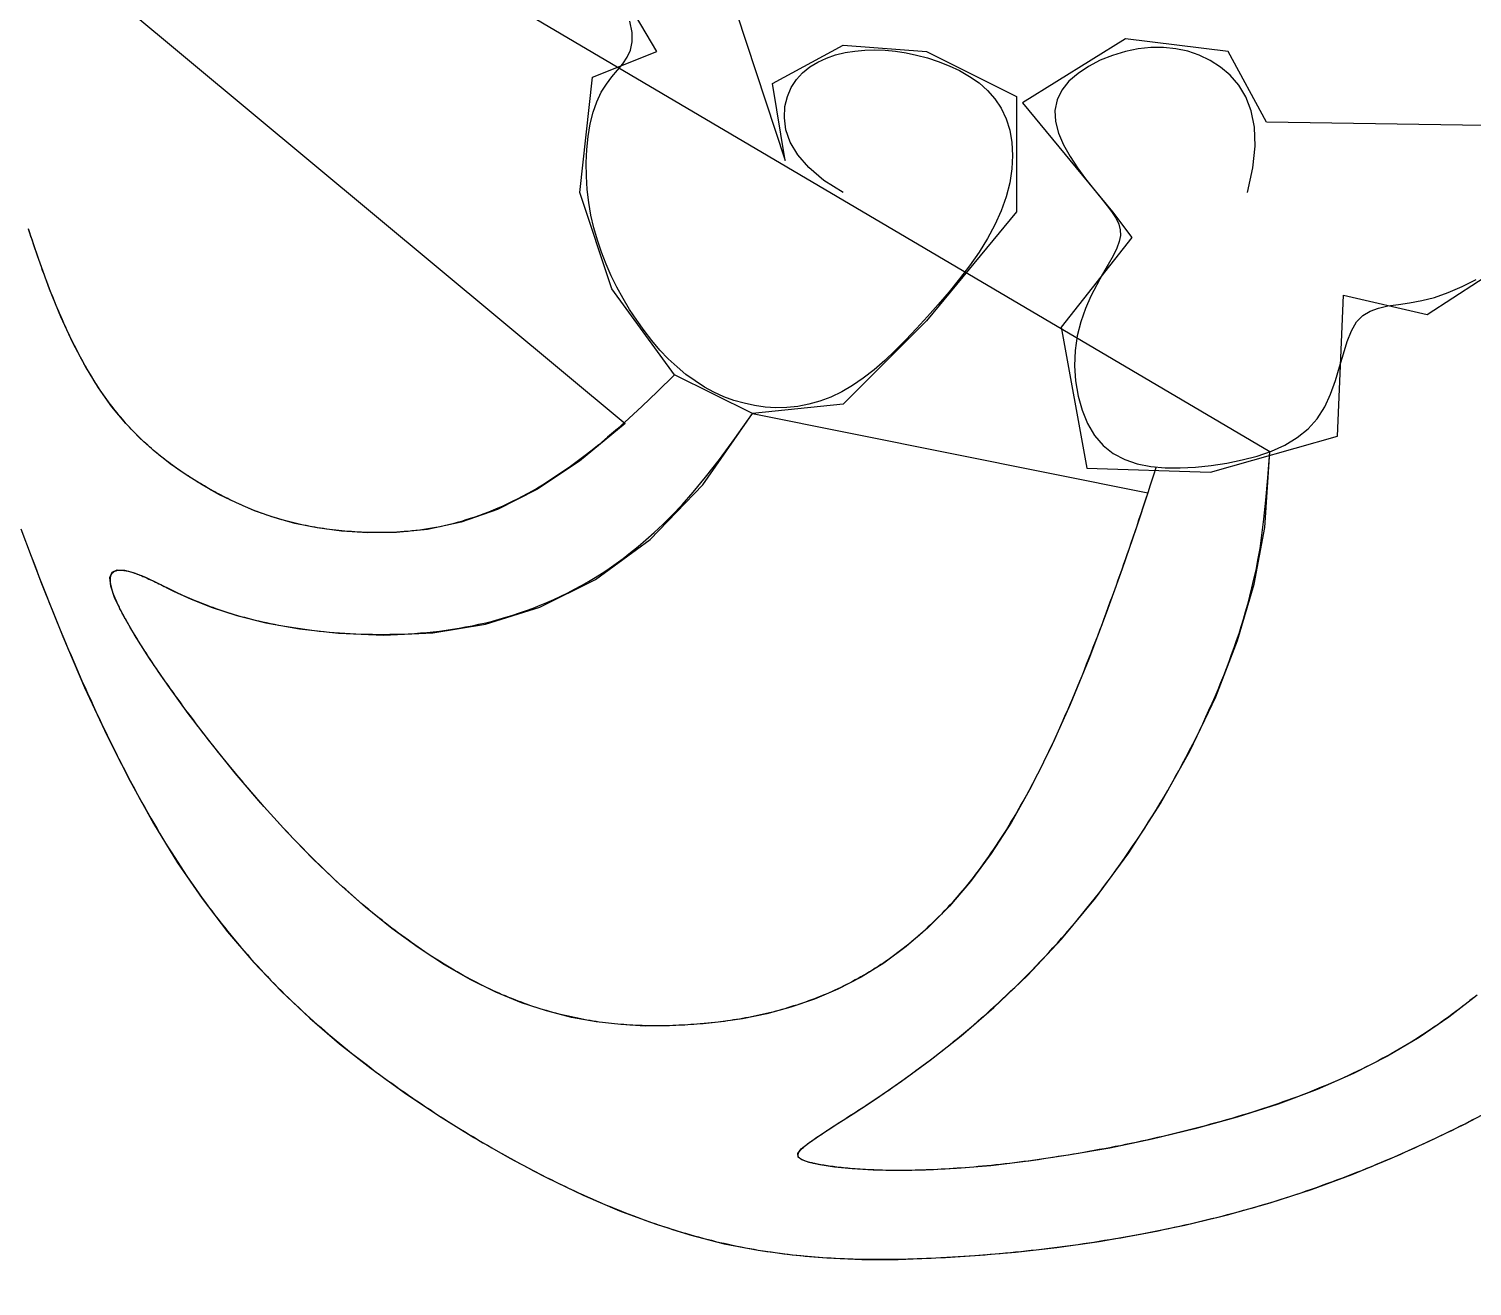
# Model space of a CAD drawing. Header units: metres. Extents: x -747 to 1683, y 3278 to 5498.
# Drawn here: x 427.2 to 532.4, y 4676.1 to 4767.8 of the extents above; entities that cross this region are included whole.
import ezdxf

# ---------------------------------------------------------------- set-up
doc = ezdxf.new("R2010")
doc.units = ezdxf.units.M
doc.layers.add('3', color=3, linetype='Continuous')

msp = doc.modelspace()

# ---------------------------------------------------------------- linework, layer by layer
at = {"layer": '3'}
for points in [[(320.02, 4864.43), (470.64, 4739.01), (467.3, 4736.25), (464.2, 4734.19), (461.33, 4732.74), (458.67, 4731.8), (456.22, 4731.27), (453.96, 4731.05), (451.87, 4731.04), (449.96, 4731.16), (448.19, 4731.39), (446.56, 4731.72), (445.04, 4732.14), (443.62, 4732.64), (442.29, 4733.21), (441.02, 4733.84), (439.8, 4734.53), (438.62, 4735.26), (437.47, 4736.06), (436.36, 4736.93), (435.28, 4737.91), (434.23, 4739), (433.21, 4740.23), (432.23, 4741.61), (431.28, 4743.16), (430.37, 4744.89), (429.49, 4746.78), (428.66, 4748.81), (427.87, 4750.96), (427.13, 4753.19)], [(532.5, 4697.12), (532.25, 4696.91), (531.99, 4696.71), (531.74, 4696.51), (531.48, 4696.31), (531.22, 4696.11), (530.96, 4695.92), (530.7, 4695.72), (530.43, 4695.53), (530.16, 4695.34), (529.9, 4695.15), (529.62, 4694.97), (529.35, 4694.78), (529.08, 4694.6), (528.8, 4694.42), (528.52, 4694.24), (528.24, 4694.06), (527.96, 4693.89), (527.67, 4693.71), (527.38, 4693.54), (527.09, 4693.37), (526.8, 4693.2), (526.5, 4693.03), (526.2, 4692.87), (525.9, 4692.71), (525.6, 4692.54), (525.29, 4692.38), (524.99, 4692.22), (524.68, 4692.07), (524.36, 4691.91), (524.05, 4691.76), (523.73, 4691.61), (523.4, 4691.46), (523.08, 4691.31), (522.75, 4691.16), (522.42, 4691.01), (522.09, 4690.87), (521.75, 4690.73), (521.41, 4690.59), (521.07, 4690.45), (520.73, 4690.31), (520.38, 4690.17), (520.03, 4690.04), (519.67, 4689.9), (519.32, 4689.77), (518.96, 4689.64), (518.6, 4689.52), (518.24, 4689.39), (517.87, 4689.26), (517.5, 4689.14), (517.13, 4689.02), (516.76, 4688.9), (516.39, 4688.78), (516.01, 4688.66), (515.63, 4688.55), (515.26, 4688.43), (514.88, 4688.32), (514.5, 4688.21), (514.11, 4688.1), (513.73, 4687.99), (513.34, 4687.89), (512.96, 4687.78), (512.57, 4687.68), (512.19, 4687.58), (511.8, 4687.48), (511.41, 4687.38), (511.02, 4687.28), (510.63, 4687.19), (510.24, 4687.1), (509.86, 4687), (509.47, 4686.92), (509.08, 4686.83), (508.69, 4686.74), (508.3, 4686.66), (507.91, 4686.57), (507.53, 4686.49), (507.14, 4686.41), (506.76, 4686.33), (506.37, 4686.26), (505.99, 4686.18), (505.6, 4686.11), (505.22, 4686.04), (504.84, 4685.97), (504.46, 4685.9), (504.09, 4685.83), (503.71, 4685.77), (503.34, 4685.7), (502.97, 4685.64), (502.6, 4685.58), (502.23, 4685.53), (501.86, 4685.47), (501.5, 4685.41), (501.14, 4685.36), (500.78, 4685.31), (500.42, 4685.26), (500.07, 4685.21), (499.72, 4685.17), (499.37, 4685.12), (499.03, 4685.08), (498.69, 4685.04), (498.35, 4685), (498.01, 4684.96), (497.68, 4684.93), (497.35, 4684.89), (497.03, 4684.86), (496.71, 4684.83), (496.39, 4684.8), (496.07, 4684.77), (495.76, 4684.75), (495.46, 4684.72), (495.15, 4684.7), (494.85, 4684.68), (494.56, 4684.66), (494.27, 4684.64), (493.98, 4684.62), (493.69, 4684.61), (493.41, 4684.59), (493.13, 4684.58), (492.86, 4684.57), (492.59, 4684.56), (492.32, 4684.55), (492.06, 4684.54), (491.8, 4684.54), (491.55, 4684.53), (491.29, 4684.53), (491.05, 4684.53), (490.8, 4684.52), (490.56, 4684.52), (490.33, 4684.52), (490.09, 4684.53), (489.86, 4684.53), (489.64, 4684.53), (489.42, 4684.54), (489.2, 4684.54), (488.99, 4684.55), (488.78, 4684.56), (488.57, 4684.57), (488.37, 4684.58), (488.17, 4684.59), (487.98, 4684.6), (487.78, 4684.61), (487.6, 4684.62), (487.41, 4684.63), (487.24, 4684.65), (487.06, 4684.66), (486.89, 4684.68), (486.72, 4684.69), (486.56, 4684.71), (486.4, 4684.73), (486.24, 4684.74), (486.09, 4684.76), (485.94, 4684.78), (485.8, 4684.8), (485.66, 4684.82), (485.52, 4684.84), (485.39, 4684.86), (485.26, 4684.88), (485.13, 4684.9), (485.01, 4684.92), (484.9, 4684.94), (484.78, 4684.96), (484.67, 4684.98), (484.57, 4685), (484.47, 4685.02), (484.37, 4685.04), (484.28, 4685.07), (484.19, 4685.09), (484.1, 4685.11), (484.02, 4685.13), (483.95, 4685.16), (483.87, 4685.18), (483.8, 4685.2), (483.74, 4685.22), (483.68, 4685.25), (483.62, 4685.27), (483.57, 4685.3), (483.52, 4685.32), (483.47, 4685.35), (483.43, 4685.37), (483.4, 4685.4), (483.36, 4685.42), (483.33, 4685.45), (483.31, 4685.48), (483.29, 4685.51), (483.27, 4685.54), (483.26, 4685.57), (483.25, 4685.6), (483.25, 4685.63), (483.25, 4685.66), (483.25, 4685.7), (483.26, 4685.73), (483.28, 4685.77), (483.29, 4685.8), (483.31, 4685.84), (483.34, 4685.88), (483.37, 4685.92), (483.4, 4685.97), (483.44, 4686.01), (483.48, 4686.06), (483.53, 4686.1), (483.58, 4686.15), (483.64, 4686.2), (483.7, 4686.25), (483.76, 4686.31), (483.83, 4686.36), (483.9, 4686.42), (483.97, 4686.48), (484.06, 4686.54), (484.14, 4686.6), (484.23, 4686.66), (484.32, 4686.73), (484.42, 4686.8), (484.52, 4686.87), (484.63, 4686.94), (484.74, 4687.02), (484.86, 4687.1), (484.98, 4687.18), (485.1, 4687.26), (485.23, 4687.34), (485.36, 4687.43), (485.5, 4687.52), (485.64, 4687.61), (485.79, 4687.71), (485.94, 4687.81), (486.09, 4687.91), (486.25, 4688.01), (486.42, 4688.12), (486.59, 4688.22), (486.76, 4688.34), (486.94, 4688.45), (487.12, 4688.57), (487.3, 4688.69), (487.49, 4688.81), (487.69, 4688.94), (487.89, 4689.07), (488.09, 4689.2), (488.3, 4689.34), (488.51, 4689.48), (488.72, 4689.62), (488.94, 4689.77), (489.17, 4689.92), (489.39, 4690.07), (489.62, 4690.23), (489.86, 4690.39), (490.1, 4690.56), (490.34, 4690.72), (490.58, 4690.89), (490.83, 4691.07), (491.08, 4691.25), (491.33, 4691.43), (491.59, 4691.62), (491.85, 4691.81), (492.11, 4692), (492.38, 4692.2), (492.65, 4692.4), (492.92, 4692.6), (493.19, 4692.81), (493.47, 4693.03), (493.75, 4693.24), (494.03, 4693.46), (494.31, 4693.69), (494.59, 4693.92), (494.88, 4694.15), (495.17, 4694.39), (495.46, 4694.63), (495.75, 4694.88), (496.05, 4695.13), (496.34, 4695.39), (496.64, 4695.65), (496.94, 4695.91), (497.24, 4696.18), (497.54, 4696.45), (497.84, 4696.73), (498.14, 4697.01), (498.45, 4697.3), (498.75, 4697.59), (499.06, 4697.88), (499.37, 4698.18), (499.68, 4698.49), (499.98, 4698.8), (500.29, 4699.11), (500.6, 4699.43), (500.91, 4699.76), (501.22, 4700.09), (501.53, 4700.42), (501.84, 4700.76), (502.16, 4701.11), (502.47, 4701.46), (502.78, 4701.81), (503.09, 4702.17), (503.4, 4702.53), (503.71, 4702.9), (504.02, 4703.28), (504.32, 4703.66), (504.63, 4704.04), (504.94, 4704.43), (505.25, 4704.83), (505.55, 4705.23), (505.86, 4705.64), (506.16, 4706.05), (506.46, 4706.46), (506.76, 4706.88), (507.06, 4707.31), (507.36, 4707.74), (507.65, 4708.17), (507.95, 4708.61), (508.24, 4709.05), (508.53, 4709.5), (508.81, 4709.95), (509.1, 4710.4), (509.38, 4710.86), (509.66, 4711.32), (509.94, 4711.78), (510.21, 4712.25), (510.48, 4712.72), (510.75, 4713.2), (511.01, 4713.68), (511.27, 4714.16), (511.53, 4714.64), (511.78, 4715.13), (512.03, 4715.62), (512.28, 4716.11), (512.52, 4716.6), (512.76, 4717.1), (512.99, 4717.6), (513.22, 4718.1), (513.44, 4718.6), (513.66, 4719.1), (513.88, 4719.61), (514.09, 4720.11), (514.29, 4720.62), (514.49, 4721.13), (514.68, 4721.64), (514.87, 4722.15), (515.06, 4722.67), (515.23, 4723.18), (515.41, 4723.69), (515.57, 4724.21), (515.73, 4724.74), (515.89, 4725.28), (516.05, 4725.84), (516.2, 4726.42), (516.35, 4727.02), (516.5, 4727.65), (516.65, 4728.31), (516.79, 4729.05), (516.94, 4729.89), (517.08, 4730.87), (517.23, 4732.03), (517.37, 4733.41), (517.51, 4735.04), (517.65, 4736.95), (316.46, 4855.55)], [(472.39, 4788.31), (482.31, 4758.19), (481.38, 4763.8), (486.53, 4766.6), (492.61, 4766.14), (499.17, 4762.86), (499.17, 4754.45), (492.61, 4746.5), (486.53, 4740.42), (479.92, 4739.73), (474.24, 4742.56), (469.67, 4748.83), (467.33, 4755.85), (468.27, 4764.27), (472.95, 4766.14), (466.87, 4776.43)], [(486.53, 4755.85), (486.53, 4755.85), (485.12, 4756.74), (484.03, 4757.67), (483.23, 4758.6), (482.68, 4759.53), (482.37, 4760.44), (482.25, 4761.31), (482.29, 4762.12), (482.47, 4762.86), (482.75, 4763.52), (483.13, 4764.1), (483.58, 4764.59), (484.11, 4765.02), (484.69, 4765.37), (485.32, 4765.66), (485.99, 4765.89), (486.68, 4766.06), (487.39, 4766.18), (488.11, 4766.25), (488.85, 4766.27), (489.6, 4766.24), (490.36, 4766.17), (491.13, 4766.05), (491.9, 4765.88), (492.69, 4765.67), (493.48, 4765.41), (494.27, 4765.11), (495.03, 4764.75), (495.76, 4764.33), (496.45, 4763.86), (497.07, 4763.31), (497.61, 4762.7), (498.07, 4762.01), (498.43, 4761.24), (498.69, 4760.4), (498.84, 4759.5), (498.89, 4758.56), (498.84, 4757.58), (498.69, 4756.57), (498.43, 4755.55), (498.07, 4754.52), (497.61, 4753.5), (497.07, 4752.5), (496.45, 4751.5), (495.76, 4750.52), (495.03, 4749.56), (494.27, 4748.62), (493.48, 4747.7), (492.69, 4746.81), (491.9, 4745.95), (491.12, 4745.12), (490.34, 4744.34), (489.57, 4743.61), (488.79, 4742.93), (488.01, 4742.32), (487.23, 4741.78), (486.44, 4741.31), (485.64, 4740.93), (484.84, 4740.63), (484.04, 4740.41), (483.23, 4740.26), (482.43, 4740.18), (481.64, 4740.16), (480.85, 4740.21), (480.07, 4740.31), (479.31, 4740.48), (478.57, 4740.69), (477.84, 4740.96), (477.12, 4741.29), (476.42, 4741.67), (475.74, 4742.11), (475.07, 4742.59), (474.43, 4743.14), (473.79, 4743.73), (473.18, 4744.37), (472.59, 4745.06), (472.03, 4745.79), (471.49, 4746.54), (470.97, 4747.33), (470.49, 4748.13), (470.04, 4748.96), (469.63, 4749.79), (469.25, 4750.64), (468.92, 4751.51), (468.62, 4752.39), (468.36, 4753.28), (468.15, 4754.2), (467.99, 4755.13), (467.88, 4756.08), (467.82, 4757.06), (467.81, 4758.03), (467.85, 4759), (467.95, 4759.95), (468.1, 4760.86), (468.31, 4761.71), (468.57, 4762.48), (468.89, 4763.18), (469.27, 4763.77), (469.68, 4764.3), (470.08, 4764.78), (470.46, 4765.24), (470.79, 4765.72), (471.03, 4766.24), (471.16, 4766.84), (471.16, 4767.54), (470.99, 4768.36)], [(546, 4760.54), (517.42, 4760.99), (514.61, 4766.14), (507.12, 4767.07), (499.63, 4762.4), (506.19, 4754.45), (507.59, 4752.58), (502.44, 4746.03), (504.32, 4735.74), (513.34, 4735.47), (522.58, 4738.08), (523.04, 4748.37), (529.13, 4746.96), (538.49, 4753.04)], [(516.02, 4755.85), (516.02, 4755.85), (516.42, 4757.66), (516.58, 4759.25), (516.53, 4760.63), (516.3, 4761.82), (515.91, 4762.83), (515.39, 4763.69), (514.77, 4764.41), (514.07, 4765.01), (513.31, 4765.49), (512.51, 4765.88), (511.67, 4766.16), (510.8, 4766.35), (509.9, 4766.43), (508.99, 4766.43), (508.06, 4766.33), (507.12, 4766.14), (506.19, 4765.86), (505.29, 4765.5), (504.44, 4765.06), (503.67, 4764.55), (503.01, 4763.97), (502.49, 4763.32), (502.14, 4762.61), (501.97, 4761.85), (502.02, 4761.04), (502.25, 4760.19), (502.62, 4759.33), (503.1, 4758.48), (503.64, 4757.65), (504.22, 4756.85), (504.8, 4756.12), (505.33, 4755.46), (505.79, 4754.89), (506.16, 4754.39), (506.45, 4753.95), (506.65, 4753.54), (506.75, 4753.14), (506.77, 4752.73), (506.68, 4752.29), (506.5, 4751.8), (506.22, 4751.23), (505.86, 4750.6), (505.46, 4749.9), (505.03, 4749.13), (504.6, 4748.29), (504.21, 4747.39), (503.87, 4746.43), (503.61, 4745.4), (503.46, 4744.33), (503.42, 4743.22), (503.49, 4742.11), (503.67, 4741.01), (503.97, 4739.97), (504.37, 4739.01), (504.88, 4738.14), (505.51, 4737.41), (506.24, 4736.83), (507.07, 4736.38), (507.99, 4736.07), (508.98, 4735.87), (510.03, 4735.78), (511.12, 4735.77), (512.24, 4735.83), (513.37, 4735.95), (514.51, 4736.12), (515.64, 4736.35), (516.74, 4736.63), (517.78, 4737), (518.76, 4737.44), (519.65, 4737.98), (520.44, 4738.61), (521.12, 4739.36), (521.66, 4740.22), (522.09, 4741.16), (522.44, 4742.15), (522.74, 4743.14), (523.02, 4744.1), (523.3, 4744.99), (523.61, 4745.78), (523.98, 4746.42), (524.43, 4746.89), (524.97, 4747.21), (525.58, 4747.43), (526.27, 4747.58), (527.03, 4747.69), (527.85, 4747.81), (528.73, 4747.97), (529.67, 4748.21), (530.66, 4748.56), (531.68, 4749), (532.7, 4749.51)], [(474.24, 4742.56), (474.24, 4742.56), (472.98, 4741.33), (471.88, 4740.28), (470.92, 4739.38), (470.09, 4738.63), (469.36, 4738), (468.72, 4737.46), (468.14, 4737), (467.62, 4736.6), (467.13, 4736.23), (466.66, 4735.88), (466.22, 4735.57), (465.79, 4735.28), (465.39, 4735.01), (464.99, 4734.76), (464.61, 4734.52), (464.24, 4734.3), (463.87, 4734.08), (463.5, 4733.88), (463.13, 4733.68), (462.77, 4733.49), (462.41, 4733.31), (462.06, 4733.14), (461.71, 4732.98), (461.36, 4732.83), (461.02, 4732.68), (460.68, 4732.55), (460.34, 4732.42), (460.01, 4732.29), (459.68, 4732.18), (459.35, 4732.07), (459.02, 4731.97), (458.7, 4731.87), (458.39, 4731.78), (458.07, 4731.7), (457.76, 4731.62), (457.45, 4731.55), (457.15, 4731.48), (456.84, 4731.42), (456.54, 4731.37), (456.25, 4731.32), (455.96, 4731.28), (455.67, 4731.23), (455.38, 4731.2), (455.09, 4731.17), (454.81, 4731.14), (454.53, 4731.12), (454.26, 4731.1), (453.99, 4731.08), (453.72, 4731.07), (453.45, 4731.06), (453.18, 4731.05), (452.92, 4731.05), (452.66, 4731.05), (452.41, 4731.05), (452.15, 4731.05), (451.9, 4731.06), (451.65, 4731.07), (451.41, 4731.08), (451.16, 4731.09), (450.92, 4731.1), (450.68, 4731.12), (450.45, 4731.14), (450.21, 4731.16), (449.98, 4731.18), (449.75, 4731.2), (449.53, 4731.23), (449.3, 4731.25), (449.08, 4731.28), (448.86, 4731.31), (448.64, 4731.34), (448.43, 4731.37), (448.21, 4731.41), (448, 4731.44), (447.79, 4731.48), (447.58, 4731.52), (447.38, 4731.56), (447.18, 4731.6), (446.97, 4731.64), (446.77, 4731.69), (446.58, 4731.74), (446.38, 4731.78), (446.19, 4731.83), (445.99, 4731.88), (445.8, 4731.93), (445.61, 4731.99), (445.43, 4732.04), (445.24, 4732.1), (445.06, 4732.15), (444.87, 4732.21), (444.69, 4732.27), (444.51, 4732.33), (444.33, 4732.39), (444.16, 4732.45), (443.98, 4732.52), (443.81, 4732.58), (443.64, 4732.65), (443.46, 4732.72), (443.29, 4732.79), (443.13, 4732.85), (442.96, 4732.93), (442.79, 4733), (442.63, 4733.07), (442.46, 4733.14), (442.3, 4733.22), (442.14, 4733.29), (441.98, 4733.37), (441.82, 4733.45), (441.66, 4733.53), (441.5, 4733.61), (441.34, 4733.69), (441.18, 4733.77), (441.03, 4733.85), (440.87, 4733.93), (440.72, 4734.02), (440.57, 4734.1), (440.41, 4734.18), (440.26, 4734.27), (440.11, 4734.36), (439.96, 4734.45), (439.81, 4734.53), (439.66, 4734.62), (439.51, 4734.71), (439.36, 4734.8), (439.21, 4734.9), (439.07, 4734.99), (438.92, 4735.08), (438.77, 4735.18), (438.63, 4735.27), (438.48, 4735.37), (438.34, 4735.46), (438.19, 4735.56), (438.05, 4735.66), (437.91, 4735.76), (437.76, 4735.86), (437.62, 4735.97), (437.48, 4736.07), (437.34, 4736.18), (437.2, 4736.28), (437.06, 4736.39), (436.92, 4736.5), (436.78, 4736.61), (436.64, 4736.72), (436.5, 4736.84), (436.36, 4736.95), (436.23, 4737.07), (436.09, 4737.19), (435.95, 4737.3), (435.82, 4737.43), (435.68, 4737.55), (435.55, 4737.67), (435.42, 4737.8), (435.28, 4737.93), (435.15, 4738.06), (435.02, 4738.19), (434.89, 4738.32), (434.75, 4738.46), (434.62, 4738.6), (434.49, 4738.74), (434.36, 4738.88), (434.23, 4739.02), (434.11, 4739.17), (433.98, 4739.32), (433.85, 4739.47), (433.72, 4739.62), (433.6, 4739.78), (433.47, 4739.93), (433.34, 4740.09), (433.22, 4740.25), (433.09, 4740.42), (432.97, 4740.58), (432.85, 4740.75), (432.72, 4740.92), (432.6, 4741.1), (432.48, 4741.27), (432.36, 4741.45), (432.24, 4741.63), (432.12, 4741.82), (432, 4742.01), (431.88, 4742.2), (431.76, 4742.39), (431.64, 4742.58), (431.52, 4742.78), (431.41, 4742.98), (431.29, 4743.19), (431.17, 4743.39), (431.06, 4743.6), (430.94, 4743.81), (430.83, 4744.03), (430.71, 4744.25), (430.6, 4744.47), (430.49, 4744.69), (430.37, 4744.91), (430.26, 4745.14), (430.15, 4745.37), (430.04, 4745.6), (429.93, 4745.84), (429.82, 4746.08), (429.71, 4746.32), (429.61, 4746.56), (429.5, 4746.8), (429.39, 4747.05), (429.29, 4747.3), (429.18, 4747.55), (429.07, 4747.8), (428.97, 4748.06), (428.87, 4748.31), (428.76, 4748.57), (428.66, 4748.83), (428.56, 4749.09), (428.46, 4749.36), (428.36, 4749.62), (428.26, 4749.89), (428.16, 4750.16), (428.07, 4750.43), (427.97, 4750.7), (427.87, 4750.97), (427.78, 4751.25), (427.68, 4751.52), (427.59, 4751.8), (427.5, 4752.08), (427.41, 4752.36), (427.31, 4752.64), (427.22, 4752.92), (427.13, 4753.2)], [(509.36, 4735.84), (509.36, 4735.84), (509.14, 4735.16), (508.94, 4734.52), (508.75, 4733.94), (508.57, 4733.39), (508.4, 4732.89), (508.24, 4732.41), (508.09, 4731.95), (507.95, 4731.52), (507.8, 4731.1), (507.67, 4730.69), (507.53, 4730.29), (507.4, 4729.9), (507.26, 4729.51), (507.13, 4729.13), (506.99, 4728.75), (506.86, 4728.36), (506.72, 4727.97), (506.58, 4727.58), (506.44, 4727.18), (506.3, 4726.78), (506.15, 4726.38), (506, 4725.97), (505.85, 4725.57), (505.7, 4725.16), (505.55, 4724.75), (505.4, 4724.33), (505.24, 4723.92), (505.08, 4723.5), (504.92, 4723.09), (504.76, 4722.67), (504.6, 4722.26), (504.44, 4721.84), (504.27, 4721.42), (504.11, 4721.01), (503.94, 4720.59), (503.77, 4720.18), (503.6, 4719.77), (503.43, 4719.36), (503.26, 4718.95), (503.09, 4718.55), (502.92, 4718.15), (502.74, 4717.75), (502.57, 4717.35), (502.39, 4716.96), (502.22, 4716.57), (502.04, 4716.18), (501.87, 4715.8), (501.69, 4715.42), (501.51, 4715.05), (501.33, 4714.68), (501.16, 4714.31), (500.98, 4713.95), (500.8, 4713.6), (500.62, 4713.25), (500.44, 4712.9), (500.26, 4712.56), (500.08, 4712.22), (499.9, 4711.89), (499.72, 4711.56), (499.53, 4711.24), (499.35, 4710.92), (499.17, 4710.6), (498.99, 4710.29), (498.8, 4709.99), (498.62, 4709.69), (498.44, 4709.39), (498.25, 4709.09), (498.07, 4708.8), (497.88, 4708.52), (497.7, 4708.24), (497.51, 4707.96), (497.32, 4707.69), (497.14, 4707.42), (496.95, 4707.15), (496.76, 4706.89), (496.57, 4706.64), (496.38, 4706.38), (496.2, 4706.13), (496.01, 4705.89), (495.82, 4705.65), (495.63, 4705.41), (495.44, 4705.17), (495.24, 4704.94), (495.05, 4704.72), (494.86, 4704.49), (494.67, 4704.27), (494.48, 4704.05), (494.28, 4703.84), (494.09, 4703.63), (493.89, 4703.43), (493.7, 4703.22), (493.5, 4703.02), (493.31, 4702.83), (493.11, 4702.63), (492.92, 4702.44), (492.72, 4702.26), (492.52, 4702.07), (492.32, 4701.89), (492.13, 4701.72), (491.93, 4701.54), (491.73, 4701.37), (491.53, 4701.2), (491.33, 4701.04), (491.13, 4700.88), (490.92, 4700.72), (490.72, 4700.56), (490.52, 4700.41), (490.32, 4700.26), (490.11, 4700.11), (489.91, 4699.96), (489.7, 4699.82), (489.5, 4699.68), (489.29, 4699.54), (489.09, 4699.41), (488.88, 4699.27), (488.67, 4699.14), (488.47, 4699.02), (488.26, 4698.89), (488.05, 4698.77), (487.84, 4698.65), (487.63, 4698.53), (487.42, 4698.42), (487.21, 4698.3), (487, 4698.19), (486.79, 4698.09), (486.58, 4697.98), (486.37, 4697.88), (486.16, 4697.78), (485.94, 4697.68), (485.73, 4697.58), (485.52, 4697.49), (485.3, 4697.39), (485.09, 4697.3), (484.87, 4697.22), (484.66, 4697.13), (484.44, 4697.05), (484.23, 4696.96), (484.01, 4696.89), (483.8, 4696.81), (483.58, 4696.73), (483.36, 4696.66), (483.15, 4696.59), (482.93, 4696.52), (482.71, 4696.45), (482.49, 4696.38), (482.28, 4696.32), (482.06, 4696.26), (481.84, 4696.2), (481.62, 4696.14), (481.4, 4696.08), (481.18, 4696.03), (480.96, 4695.98), (480.74, 4695.92), (480.52, 4695.87), (480.3, 4695.83), (480.08, 4695.78), (479.86, 4695.74), (479.64, 4695.69), (479.42, 4695.65), (479.2, 4695.61), (478.98, 4695.57), (478.76, 4695.54), (478.54, 4695.5), (478.32, 4695.47), (478.1, 4695.44), (477.88, 4695.4), (477.65, 4695.37), (477.43, 4695.35), (477.21, 4695.32), (476.99, 4695.3), (476.77, 4695.27), (476.55, 4695.25), (476.32, 4695.23), (476.1, 4695.21), (475.88, 4695.19), (475.66, 4695.17), (475.44, 4695.16), (475.22, 4695.14), (474.99, 4695.13), (474.77, 4695.12), (474.55, 4695.11), (474.33, 4695.1), (474.11, 4695.09), (473.88, 4695.08), (473.66, 4695.08), (473.44, 4695.07), (473.22, 4695.07), (472.99, 4695.07), (472.77, 4695.07), (472.55, 4695.07), (472.33, 4695.07), (472.1, 4695.08), (471.88, 4695.09), (471.66, 4695.09), (471.44, 4695.1), (471.21, 4695.11), (470.99, 4695.13), (470.77, 4695.14), (470.54, 4695.16), (470.32, 4695.18), (470.1, 4695.2), (469.87, 4695.22), (469.65, 4695.24), (469.43, 4695.27), (469.2, 4695.29), (468.98, 4695.32), (468.75, 4695.35), (468.53, 4695.39), (468.3, 4695.42), (468.08, 4695.46), (467.85, 4695.49), (467.63, 4695.54), (467.4, 4695.58), (467.18, 4695.62), (466.95, 4695.67), (466.72, 4695.72), (466.5, 4695.77), (466.27, 4695.82), (466.04, 4695.87), (465.82, 4695.93), (465.59, 4695.99), (465.36, 4696.05), (465.13, 4696.11), (464.91, 4696.18), (464.68, 4696.25), (464.45, 4696.32), (464.22, 4696.39), (463.99, 4696.47), (463.76, 4696.54), (463.53, 4696.62), (463.3, 4696.7), (463.07, 4696.79), (462.84, 4696.87), (462.61, 4696.96), (462.38, 4697.06), (462.15, 4697.15), (461.92, 4697.25), (461.68, 4697.34), (461.45, 4697.45), (461.22, 4697.55), (460.99, 4697.66), (460.75, 4697.77), (460.52, 4697.88), (460.28, 4697.99), (460.05, 4698.11), (459.82, 4698.23), (459.58, 4698.35), (459.35, 4698.47), (459.11, 4698.6), (458.87, 4698.73), (458.64, 4698.86), (458.4, 4699), (458.16, 4699.13), (457.93, 4699.27), (457.69, 4699.42), (457.45, 4699.56), (457.22, 4699.71), (456.98, 4699.86), (456.74, 4700.01), (456.5, 4700.16), (456.26, 4700.32), (456.03, 4700.48), (455.79, 4700.64), (455.55, 4700.8), (455.31, 4700.97), (455.07, 4701.14), (454.83, 4701.31), (454.59, 4701.48), (454.35, 4701.66), (454.11, 4701.84), (453.87, 4702.02), (453.63, 4702.2), (453.39, 4702.39), (453.15, 4702.58), (452.91, 4702.77), (452.67, 4702.96), (452.43, 4703.15), (452.19, 4703.35), (451.95, 4703.55), (451.71, 4703.75), (451.47, 4703.95), (451.23, 4704.16), (450.99, 4704.37), (450.75, 4704.58), (450.51, 4704.79), (450.27, 4705.01), (450.03, 4705.22), (449.79, 4705.44), (449.55, 4705.66), (449.31, 4705.89), (449.07, 4706.11), (448.83, 4706.34), (448.59, 4706.57), (448.35, 4706.81), (448.11, 4707.04), (447.87, 4707.28), (447.63, 4707.52), (447.39, 4707.76), (447.15, 4708), (446.91, 4708.25), (446.67, 4708.49), (446.44, 4708.74), (446.2, 4708.99), (445.96, 4709.25), (445.72, 4709.5), (445.48, 4709.76), (445.25, 4710.02), (445.01, 4710.28), (444.77, 4710.54), (444.54, 4710.8), (444.3, 4711.07), (444.07, 4711.34), (443.83, 4711.6), (443.6, 4711.87), (443.37, 4712.14), (443.14, 4712.41), (442.91, 4712.68), (442.68, 4712.96), (442.45, 4713.23), (442.22, 4713.5), (442, 4713.77), (441.77, 4714.05), (441.55, 4714.32), (441.33, 4714.6), (441.11, 4714.87), (440.89, 4715.14), (440.67, 4715.42), (440.46, 4715.69), (440.24, 4715.96), (440.03, 4716.23), (439.82, 4716.5), (439.62, 4716.77), (439.41, 4717.04), (439.21, 4717.31), (439.01, 4717.58), (438.81, 4717.84), (438.61, 4718.11), (438.42, 4718.37), (438.23, 4718.63), (438.04, 4718.89), (437.85, 4719.15), (437.67, 4719.4), (437.49, 4719.66), (437.31, 4719.91), (437.13, 4720.16), (436.96, 4720.4), (436.79, 4720.65), (436.62, 4720.89), (436.46, 4721.13), (436.3, 4721.36), (436.14, 4721.6), (435.99, 4721.83), (435.84, 4722.06), (435.7, 4722.28), (435.55, 4722.5), (435.41, 4722.72), (435.28, 4722.93), (435.15, 4723.14), (435.02, 4723.35), (434.9, 4723.55), (434.78, 4723.75), (434.66, 4723.94), (434.55, 4724.13), (434.44, 4724.32), (434.34, 4724.5), (434.24, 4724.68), (434.14, 4724.85), (434.05, 4725.02), (433.96, 4725.18), (433.88, 4725.34), (433.8, 4725.5), (433.73, 4725.65), (433.66, 4725.79), (433.6, 4725.93), (433.54, 4726.07), (433.48, 4726.2), (433.43, 4726.33), (433.38, 4726.45), (433.33, 4726.57), (433.29, 4726.68), (433.26, 4726.79), (433.23, 4726.9), (433.2, 4727), (433.17, 4727.09), (433.15, 4727.19), (433.13, 4727.28), (433.12, 4727.36), (433.11, 4727.44), (433.11, 4727.52), (433.1, 4727.59), (433.1, 4727.66), (433.11, 4727.73), (433.12, 4727.79), (433.13, 4727.85), (433.14, 4727.9), (433.16, 4727.95), (433.18, 4728), (433.21, 4728.04), (433.24, 4728.08), (433.27, 4728.12), (433.3, 4728.15), (433.34, 4728.18), (433.38, 4728.21), (433.42, 4728.23), (433.47, 4728.25), (433.52, 4728.27), (433.57, 4728.29), (433.63, 4728.3), (433.69, 4728.31), (433.75, 4728.31), (433.81, 4728.31), (433.87, 4728.31), (433.94, 4728.31), (434.01, 4728.3), (434.09, 4728.29), (434.16, 4728.28), (434.24, 4728.27), (434.32, 4728.25), (434.41, 4728.23), (434.49, 4728.21), (434.58, 4728.18), (434.67, 4728.16), (434.76, 4728.13), (434.85, 4728.1), (434.95, 4728.06), (435.05, 4728.03), (435.15, 4727.99), (435.25, 4727.95), (435.36, 4727.91), (435.46, 4727.86), (435.57, 4727.82), (435.68, 4727.77), (435.79, 4727.72), (435.91, 4727.66), (436.02, 4727.61), (436.14, 4727.56), (436.26, 4727.5), (436.38, 4727.44), (436.51, 4727.38), (436.64, 4727.32), (436.77, 4727.26), (436.9, 4727.19), (437.03, 4727.13), (437.17, 4727.06), (437.31, 4726.99), (437.45, 4726.92), (437.6, 4726.85), (437.74, 4726.78), (437.89, 4726.71), (438.05, 4726.64), (438.21, 4726.57), (438.37, 4726.49), (438.53, 4726.42), (438.7, 4726.35), (438.87, 4726.27), (439.04, 4726.2), (439.22, 4726.12), (439.4, 4726.05), (439.59, 4725.97), (439.78, 4725.9), (439.97, 4725.82), (440.17, 4725.75), (440.37, 4725.67), (440.57, 4725.6), (440.78, 4725.52), (441, 4725.45), (441.22, 4725.37), (441.44, 4725.3), (441.67, 4725.23), (441.9, 4725.16), (442.13, 4725.08), (442.38, 4725.01), (442.62, 4724.94), (442.87, 4724.87), (443.13, 4724.81), (443.39, 4724.74), (443.66, 4724.67), (443.93, 4724.61), (444.21, 4724.55), (444.49, 4724.49), (444.78, 4724.43), (445.07, 4724.37), (445.37, 4724.31), (445.68, 4724.25), (445.99, 4724.2), (446.3, 4724.15), (446.63, 4724.1), (446.96, 4724.05), (447.29, 4724), (447.63, 4723.96), (447.98, 4723.91), (448.33, 4723.87), (448.69, 4723.84), (449.06, 4723.8), (449.43, 4723.77), (449.81, 4723.74), (450.2, 4723.71), (450.59, 4723.69), (450.99, 4723.67), (451.39, 4723.65), (451.8, 4723.64), (452.22, 4723.63), (452.64, 4723.62), (453.06, 4723.62), (453.49, 4723.63), (453.93, 4723.64), (454.37, 4723.65), (454.82, 4723.67), (455.27, 4723.7), (455.72, 4723.73), (456.18, 4723.77), (456.65, 4723.82), (457.11, 4723.87), (457.58, 4723.94), (458.06, 4724), (458.53, 4724.08), (459.01, 4724.17), (459.5, 4724.26), (459.98, 4724.37), (460.47, 4724.48), (460.96, 4724.6), (461.45, 4724.73), (461.95, 4724.88), (462.44, 4725.03), (462.94, 4725.19), (463.44, 4725.37), (463.94, 4725.55), (464.44, 4725.75), (464.94, 4725.96), (465.44, 4726.18), (465.95, 4726.41), (466.45, 4726.66), (466.95, 4726.92), (467.46, 4727.19), (467.96, 4727.48), (468.46, 4727.78), (468.96, 4728.1), (469.47, 4728.43), (469.98, 4728.79), (470.5, 4729.17), (471.03, 4729.59), (471.59, 4730.04), (472.16, 4730.53), (472.76, 4731.06), (473.38, 4731.64), (474.05, 4732.31), (474.79, 4733.08), (475.59, 4734), (476.49, 4735.09), (477.51, 4736.39), (478.64, 4737.92), (479.92, 4739.73), (508.75, 4733.94), (507.9, 4731.37), (506.88, 4728.4), (505.72, 4725.18), (504.45, 4721.83), (503.1, 4718.52), (501.69, 4715.37), (500.26, 4712.51), (498.81, 4709.94), (497.33, 4707.65), (495.82, 4705.61), (494.29, 4703.8), (492.72, 4702.22), (491.13, 4700.85), (489.51, 4699.65), (487.85, 4698.62), (486.16, 4697.75), (484.45, 4697.02), (482.72, 4696.43), (480.97, 4695.96), (479.2, 4695.59), (477.43, 4695.33), (475.66, 4695.16), (473.88, 4695.07), (472.11, 4695.06), (470.32, 4695.16), (468.53, 4695.37), (466.73, 4695.69), (464.91, 4696.16), (463.08, 4696.76), (461.22, 4697.52), (459.35, 4698.45), (457.46, 4699.53), (455.55, 4700.78), (453.63, 4702.18), (451.71, 4703.73), (449.79, 4705.42), (447.87, 4707.25), (445.96, 4709.23), (444.06, 4711.32), (442.21, 4713.5), (440.44, 4715.69), (438.78, 4717.86), (437.28, 4719.93), (435.96, 4721.86), (434.85, 4723.59), (434, 4725.07), (433.43, 4726.25), (433.13, 4727.14), (433.07, 4727.77), (433.24, 4728.16), (433.6, 4728.33), (434.14, 4728.31), (434.83, 4728.12), (435.66, 4727.79), (436.61, 4727.33), (437.71, 4726.79), (439, 4726.2), (440.53, 4725.59), (442.32, 4725), (444.43, 4724.47), (446.89, 4724.03), (449.74, 4723.71), (453.01, 4723.57), (456.61, 4723.74), (460.45, 4724.38), (464.43, 4725.62), (468.47, 4727.63), (472.46, 4730.55), (476.31, 4734.53), (479.92, 4739.73)], [(532.77, 4697.3), (530.72, 4695.71), (528.54, 4694.22), (526.23, 4692.85), (523.76, 4691.59), (521.1, 4690.43), (518.26, 4689.37), (515.27, 4688.41), (512.19, 4687.56), (509.08, 4686.81), (505.98, 4686.16), (502.95, 4685.63), (500.04, 4685.19), (497.32, 4684.87), (494.81, 4684.66), (492.55, 4684.54), (490.52, 4684.51), (488.74, 4684.55), (487.19, 4684.64), (485.9, 4684.77), (484.85, 4684.94), (484.06, 4685.11), (483.52, 4685.29), (483.25, 4685.5), (483.23, 4685.75), (483.48, 4686.09), (484.01, 4686.52), (484.81, 4687.07), (485.89, 4687.78), (487.26, 4688.66), (488.9, 4689.73), (490.79, 4691.03), (492.89, 4692.56), (495.15, 4694.35), (497.53, 4696.4), (499.98, 4698.75), (502.47, 4701.4), (504.95, 4704.38), (507.38, 4707.69), (509.69, 4711.28), (511.82, 4715.1), (513.71, 4719.08), (515.3, 4723.17), (516.51, 4727.3), (517.28, 4731.42), (517.65, 4736.95)], [(426.57, 4731.33), (428.07, 4727.34), (429.63, 4723.47), (431.22, 4719.76), (432.86, 4716.23), (434.54, 4712.91), (436.25, 4709.82), (438, 4706.97), (439.8, 4704.35), (441.64, 4701.94), (443.56, 4699.7), (445.55, 4697.6), (447.64, 4695.64), (449.82, 4693.77), (452.11, 4691.97), (454.52, 4690.22), (457.03, 4688.53), (459.61, 4686.92), (462.24, 4685.41), (464.9, 4684), (467.57, 4682.72), (470.22, 4681.59), (472.82, 4680.62), (475.36, 4679.82), (477.87, 4679.18), (480.35, 4678.7), (482.83, 4678.36), (485.35, 4678.14), (487.91, 4678.04), (490.55, 4678.04), (493.29, 4678.14), (496.15, 4678.31), (499.1, 4678.56), (502.13, 4678.91), (505.21, 4679.35), (508.33, 4679.89), (511.46, 4680.53), (514.58, 4681.28), (517.67, 4682.15), (520.7, 4683.14), (523.66, 4684.23), (526.52, 4685.41), (529.28, 4686.65), (531.91, 4687.93), (534.39, 4689.24)], [(427.13, 4729.84), (427.32, 4729.34), (427.51, 4728.84), (427.7, 4728.34), (427.89, 4727.85), (428.08, 4727.36), (428.27, 4726.87), (428.46, 4726.38), (428.66, 4725.89), (428.85, 4725.41), (429.05, 4724.93), (429.24, 4724.45), (429.44, 4723.97), (429.63, 4723.5), (429.83, 4723.03), (430.03, 4722.56), (430.23, 4722.09), (430.43, 4721.62), (430.63, 4721.16), (430.83, 4720.7), (431.03, 4720.25), (431.23, 4719.79), (431.43, 4719.34), (431.64, 4718.89), (431.84, 4718.45), (432.04, 4718.01), (432.25, 4717.57), (432.45, 4717.13), (432.66, 4716.7), (432.87, 4716.27), (433.08, 4715.84), (433.28, 4715.42), (433.49, 4715), (433.7, 4714.58), (433.91, 4714.17), (434.12, 4713.76), (434.33, 4713.35), (434.55, 4712.95), (434.76, 4712.55), (434.97, 4712.15), (435.18, 4711.76), (435.4, 4711.37), (435.61, 4710.99), (435.83, 4710.61), (436.04, 4710.23), (436.26, 4709.86), (436.48, 4709.49), (436.69, 4709.12), (436.91, 4708.76), (437.13, 4708.4), (437.35, 4708.05), (437.57, 4707.7), (437.79, 4707.35), (438.01, 4707.01), (438.23, 4706.67), (438.45, 4706.33), (438.68, 4706), (438.9, 4705.67), (439.13, 4705.34), (439.35, 4705.02), (439.58, 4704.7), (439.8, 4704.39), (440.03, 4704.07), (440.26, 4703.76), (440.49, 4703.46), (440.72, 4703.15), (440.95, 4702.85), (441.19, 4702.55), (441.42, 4702.26), (441.66, 4701.96), (441.89, 4701.68), (442.13, 4701.39), (442.37, 4701.1), (442.61, 4700.82), (442.85, 4700.54), (443.09, 4700.27), (443.33, 4699.99), (443.57, 4699.72), (443.82, 4699.45), (444.06, 4699.18), (444.31, 4698.92), (444.56, 4698.66), (444.81, 4698.39), (445.06, 4698.14), (445.31, 4697.88), (445.57, 4697.63), (445.82, 4697.37), (446.08, 4697.12), (446.34, 4696.87), (446.6, 4696.63), (446.86, 4696.38), (447.12, 4696.14), (447.39, 4695.89), (447.65, 4695.65), (447.92, 4695.41), (448.19, 4695.18), (448.46, 4694.94), (448.73, 4694.71), (449, 4694.47), (449.28, 4694.24), (449.56, 4694.01), (449.84, 4693.78), (450.12, 4693.55), (450.4, 4693.32), (450.68, 4693.09), (450.97, 4692.87), (451.26, 4692.64), (451.55, 4692.42), (451.84, 4692.2), (452.13, 4691.98), (452.42, 4691.75), (452.72, 4691.53), (453.02, 4691.31), (453.32, 4691.09), (453.62, 4690.88), (453.92, 4690.66), (454.23, 4690.44), (454.54, 4690.23), (454.84, 4690.01), (455.15, 4689.8), (455.46, 4689.59), (455.78, 4689.38), (456.09, 4689.17), (456.41, 4688.96), (456.72, 4688.75), (457.04, 4688.54), (457.36, 4688.34), (457.68, 4688.13), (458, 4687.93), (458.32, 4687.73), (458.64, 4687.53), (458.97, 4687.33), (459.29, 4687.13), (459.62, 4686.94), (459.94, 4686.74), (460.27, 4686.55), (460.6, 4686.36), (460.93, 4686.17), (461.26, 4685.98), (461.59, 4685.79), (461.92, 4685.61), (462.25, 4685.42), (462.58, 4685.24), (462.91, 4685.06), (463.24, 4684.88), (463.57, 4684.71), (463.91, 4684.53), (464.24, 4684.36), (464.57, 4684.19), (464.91, 4684.02), (465.24, 4683.86), (465.57, 4683.69), (465.9, 4683.53), (466.24, 4683.37), (466.57, 4683.21), (466.9, 4683.05), (467.23, 4682.9), (467.57, 4682.75), (467.9, 4682.6), (468.23, 4682.45), (468.56, 4682.31), (468.89, 4682.16), (469.22, 4682.02), (469.55, 4681.89), (469.88, 4681.75), (470.21, 4681.62), (470.54, 4681.49), (470.86, 4681.36), (471.19, 4681.23), (471.52, 4681.11), (471.84, 4680.99), (472.16, 4680.87), (472.49, 4680.76), (472.81, 4680.65), (473.13, 4680.54), (473.45, 4680.43), (473.77, 4680.33), (474.09, 4680.22), (474.41, 4680.13), (474.72, 4680.03), (475.04, 4679.94), (475.36, 4679.85), (475.67, 4679.76), (475.99, 4679.67), (476.3, 4679.59), (476.61, 4679.51), (476.93, 4679.43), (477.24, 4679.35), (477.55, 4679.28), (477.86, 4679.21), (478.17, 4679.14), (478.48, 4679.07), (478.8, 4679.01), (479.11, 4678.95), (479.42, 4678.89), (479.73, 4678.83), (480.04, 4678.78), (480.35, 4678.72), (480.66, 4678.67), (480.97, 4678.62), (481.28, 4678.58), (481.59, 4678.53), (481.9, 4678.49), (482.21, 4678.45), (482.53, 4678.41), (482.84, 4678.38), (483.15, 4678.34), (483.46, 4678.31), (483.78, 4678.28), (484.09, 4678.25), (484.41, 4678.23), (484.72, 4678.2), (485.04, 4678.18), (485.36, 4678.16), (485.67, 4678.14), (485.99, 4678.12), (486.31, 4678.11), (486.63, 4678.1), (486.95, 4678.08), (487.28, 4678.07), (487.6, 4678.06), (487.93, 4678.06), (488.25, 4678.05), (488.58, 4678.05), (488.91, 4678.05), (489.24, 4678.05), (489.57, 4678.05), (489.9, 4678.05), (490.23, 4678.05), (490.57, 4678.06), (490.91, 4678.06), (491.25, 4678.07), (491.59, 4678.08), (491.93, 4678.09), (492.27, 4678.1), (492.62, 4678.12), (492.96, 4678.13), (493.31, 4678.15), (493.66, 4678.17), (494.01, 4678.18), (494.37, 4678.2), (494.72, 4678.22), (495.08, 4678.25), (495.44, 4678.27), (495.8, 4678.3), (496.16, 4678.32), (496.53, 4678.35), (496.89, 4678.38), (497.26, 4678.41), (497.63, 4678.44), (497.99, 4678.47), (498.37, 4678.51), (498.74, 4678.54), (499.11, 4678.58), (499.49, 4678.62), (499.86, 4678.66), (500.24, 4678.7), (500.62, 4678.74), (501, 4678.78), (501.37, 4678.83), (501.76, 4678.88), (502.14, 4678.92), (502.52, 4678.97), (502.9, 4679.02), (503.29, 4679.08), (503.67, 4679.13), (504.06, 4679.19), (504.45, 4679.24), (504.83, 4679.3), (505.22, 4679.36), (505.61, 4679.43), (506, 4679.49), (506.39, 4679.55), (506.78, 4679.62), (507.16, 4679.69), (507.55, 4679.76), (507.95, 4679.83), (508.34, 4679.9), (508.73, 4679.98), (509.12, 4680.05), (509.51, 4680.13), (509.9, 4680.21), (510.29, 4680.29), (510.68, 4680.38), (511.07, 4680.46), (511.46, 4680.55), (511.85, 4680.64), (512.24, 4680.73), (512.63, 4680.82), (513.02, 4680.91), (513.41, 4681.01), (513.8, 4681.1), (514.19, 4681.2), (514.58, 4681.3), (514.97, 4681.41), (515.35, 4681.51), (515.74, 4681.62), (516.12, 4681.72), (516.51, 4681.83), (516.89, 4681.95), (517.28, 4682.06), (517.66, 4682.17), (518.04, 4682.29), (518.42, 4682.41), (518.8, 4682.53), (519.18, 4682.65), (519.56, 4682.78), (519.94, 4682.9), (520.31, 4683.03), (520.69, 4683.16), (521.06, 4683.29), (521.43, 4683.42), (521.81, 4683.56), (522.18, 4683.69), (522.55, 4683.83), (522.91, 4683.97), (523.28, 4684.11), (523.64, 4684.25), (524.01, 4684.39), (524.37, 4684.53), (524.73, 4684.68), (525.09, 4684.82), (525.44, 4684.97), (525.8, 4685.12), (526.15, 4685.27), (526.51, 4685.42), (526.86, 4685.57), (527.21, 4685.72), (527.55, 4685.88), (527.9, 4686.03), (528.24, 4686.18), (528.58, 4686.34), (528.92, 4686.5), (529.26, 4686.65), (529.6, 4686.81), (529.93, 4686.97), (530.26, 4687.13), (530.59, 4687.29), (530.92, 4687.45), (531.24, 4687.61), (531.57, 4687.77), (531.89, 4687.93), (532.2, 4688.1), (532.52, 4688.26)]]:
    msp.add_lwpolyline(points, dxfattribs=at)
msp.add_circle((479.82, 4660.38), 259.18, dxfattribs=at)

doc.saveas('drawing.dxf')
